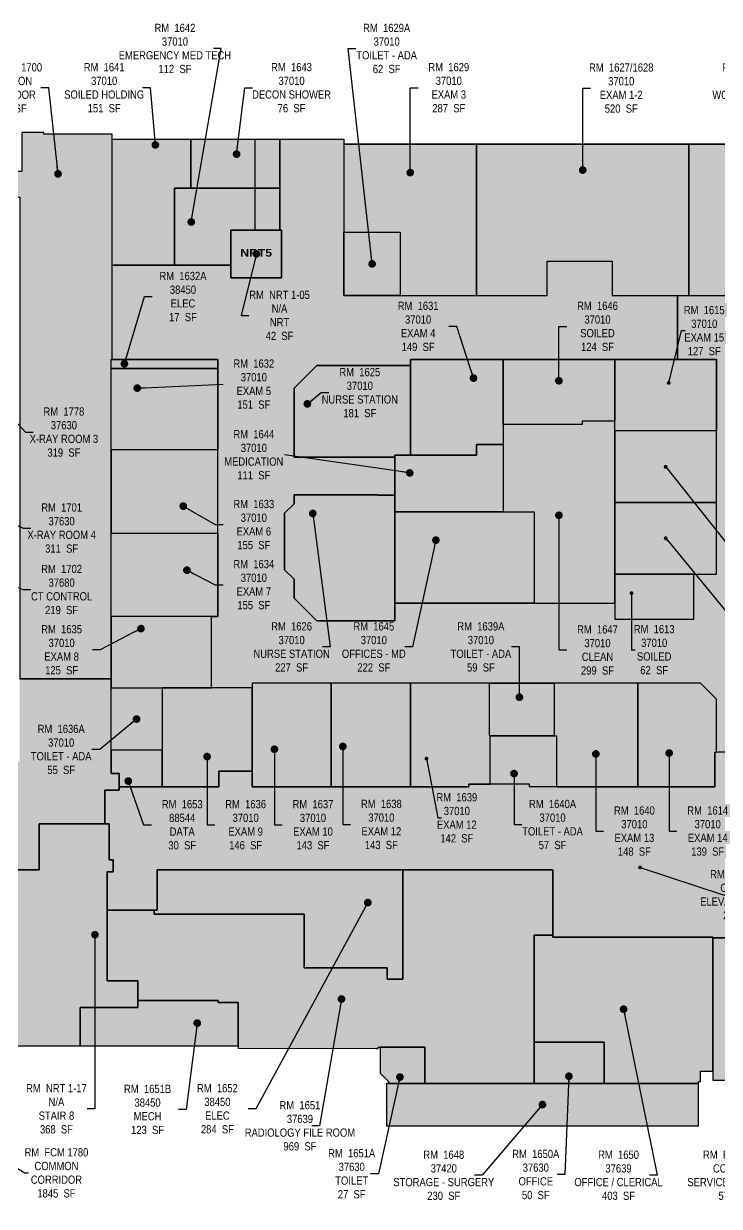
# Model space of a CAD drawing. Header units: inches. Extents: x 224 to 7720, y 1402 to 4817.
# Drawn here: x 1843 to 2943, y 2785 to 4658 of the extents above; entities that cross this region are included whole.
import ezdxf

# ---------------------------------------------------------------- set-up
doc = ezdxf.new("R2010")
doc.units = ezdxf.units.IN
doc.header["$LTSCALE"] = 96
doc.header["$MEASUREMENT"] = 0
doc.layers.get('Defpoints').update_dxf_attribs({"color": 31})
for name, color, linetype in [('0-LABEL', 3, 'Continuous'), ('1-NRT', 200, 'Continuous'), ('1-NRT-PTN', 253, 'Continuous'), ('2-BCM', 140, 'Continuous'), ('2-BCM-PTN', 250, 'Continuous'), ('3-FCM', 190, 'Continuous'), ('3-FCM-PTN', 9, 'Continuous'), ('4-OCC', 6, 'Continuous'), ('4-OCC-PTN', 95, 'Continuous')]:
    doc.layers.add(name, color=color, linetype=linetype)
doc.layers.add('question', color=135, linetype='Continuous', plot=False)
doc.styles.add('ArialB', font='')
doc.styles.add('ArialN', font='ARIALN.TTF')
doc.styles.get('ArialB').set_extended_font_data('Arial Black')
doc.dimstyles.new('AB-195', dxfattribs={"dimscale": 195, "dimtxt": 0.070312, "dimasz": 0.0625, "dimexe": 0.0625, "dimexo": 0.125, "dimgap": 0.25, "dimtad": 0, "dimdec": 4, "dimrnd": 0.0625, "dimzin": 0, "dimdsep": 46, "dimlunit": 4, "dimtxsty": 'ArialN', "dimblk": 'ARCHTICK', "dimcen": 0.0625, "dimclrd": 256, "dimclre": 256, "dimclrt": 256, "dimadec": 0, "dimazin": 0, "dimtfac": 1, "dimtdec": 4, "dimtofl": 0, "dimtmove": 2, "dimatfit": 3, "dimldrblk": 'DOT', "dimfxl": 0, "dimfrac": 2, "dimtolj": 1, "dimtzin": 0, "dimlwd": -1, "dimlwe": -1, "dimarcsym": 0})

# ---------------------------------------------------------------- blocks, each defined once
blk = doc.blocks.new('_ArchTick')
at = {"const_width": 0.15}
blk.add_lwpolyline([(-0.5, -0.5), (0.5, 0.5)], dxfattribs=at)
blk = doc.blocks.new('_Dot')
at = {"lineweight": -2}
blk.add_line((-0.5, 0), (-1, 0), dxfattribs=at)
at = {"const_width": 0.5}
blk.add_lwpolyline([(-0.25, 0, 1), (0.25, 0, 1)], format="xyb", close=True, dxfattribs=at)

msp = doc.modelspace()

# ---------------------------------------------------------------- hatches: boundary and pattern name
at = {"layer": '1-NRT-PTN'}
for points in [[(2170.7, 4255.5), (2250.8, 4255.5), (2250.8, 4331), (2170.7, 4331)], [(1812, 3318), (1812, 3039.5), (1932.3, 3039.5), (1932.3, 3100.2), (1981, 3100.2), (2023.3, 3100.2), (2023.3, 3111.2), (2023.3, 3142.5), (1974.5, 3142.5), (1974.5, 3314.7), (1984.2, 3314.7), (1984.2, 3334.2), (1977.7, 3334.2), (1977.7, 3391), (1867.3, 3391), (1867.3, 3318)]]:
    msp.add_hatch(color=256, dxfattribs=at).paths.add_polyline_path(points)
at = {"layer": '2-BCM-PTN'}
h = msp.add_hatch(color=256, dxfattribs=at)
h.dxf.hatch_style = 1
h.paths.add_polyline_path([(3456, 3253), (3456, 3139.3), (3562, 3139.3), (3562, 3308), (3664.5, 3308), (3664.5, 3324), (3664.5, 3324), (3664.5, 3402), (3664.5, 3455.5), (3451.4, 3455.5), (3451.4, 3504.5), (3350.1, 3504.5), (3350.1, 3455.5), (3043, 3455.5), (3043, 3504.5), (2936.5, 3504.5), (2936.5, 3449.7), (2643.1, 3449.7), (2643.1, 3453.5), (2547.2, 3453.5), (2547.2, 3449.7), (2204.1, 3449.7), (2204.1, 3474.2), (2151.2, 3474.2), (2151.2, 3449.7), (1994, 3449.7), (1994, 3444.5), (1971.2, 3444.5), (1971.2, 3391), (1977.7, 3391), (1977.7, 3334.2), (1984.2, 3334.2), (1984.2, 3314.7), (1974.5, 3314.7), (1974.5, 3254), (2054.1, 3254), (2054.1, 3318), (2679.7, 3318), (2679.7, 3211.5), (2933.2, 3211.5), (2933.2, 3210.7), (3027.5, 3210.7), (3027.5, 3253)])
at = {"layer": '3-FCM-PTN'}
for points in [[(1840, 4485.5), (1840, 4424), (1828, 4424), (1828, 4383), (1836.5, 4383), (1836.5, 3620.5), (1981, 3620.5), (1981, 3719.4), (1981, 3917.1), (1981, 3983), (1981, 4111.9), (1981, 4126.1), (1982.5, 4126.1), (1982.5, 4275.4), (1982.5, 4475), (1982.5, 4482.9), (1874.5, 4483), (1874.5, 4485.5)], [(1122.4, 2822.1), (1126.3, 2822.1), (1126.3, 2775.2), (1662.5, 2775.2), (1662.5, 2752.5), (1750.8, 2752.5), (1750.8, 2797.5), (1750.2, 2797.5), (1750.2, 2825), (1763.5, 2825), (1763.5, 3057.8), (1784.8, 3057.8), (1784.8, 3242.6), (1763.5, 3242.6), (1763.5, 3391), (1812, 3391), (1812, 3318), (1867.3, 3318), (1867.3, 3391), (1971.2, 3391), (1971.2, 3444.5), (1994, 3444.5), (1994, 3470.5), (1981, 3470.5), (1981, 3620.5), (1836.5, 3620.5), (1836.5, 3490), (1657, 3490), (1657, 3467.7), (1662.5, 3467.7), (1662.5, 3403.5), (1652, 3403.5), (1652, 3368), (1618.5, 3368), (1618.5, 3271), (1667.5, 3271), (1667.5, 3036), (1662.5, 3036), (1662.5, 2948), (1531, 2948), (1531, 2942), (1292, 2942), (1292, 2948), (719, 2948), (719, 2933.9), (717.5, 2933.9), (717.5, 2828), (1074.3, 2828), (1074.3, 2825.1), (1122.4, 2825.1)], [(3562, 3139.3), (3456, 3139.3), (3456, 3082.8), (3027.5, 3082.8), (3027.5, 3210.7), (2933.2, 3210.7), (2933.2, 2985), (3063, 2985), (3063, 2976.7), (3360, 2976.7), (3360, 2983.2), (3562, 2983.2)]]:
    msp.add_hatch(color=256, dxfattribs=at).paths.add_polyline_path(points)
at = {"layer": '4-OCC-PTN'}
for color, points in [(192, [(3445.9, 3858.8), (3387.6, 3858.8), (3387.6, 3762.2), (3316.4, 3762.2), (3316.4, 3844.5), (3219.9, 3844.5), (3219.9, 3860.8), (3212.8, 3860.8), (3212.8, 3856.8), (3061.8, 3856.8), (3061.8, 3973.8), (3062.1, 3973.8), (3062.1, 4242.1), (2976.3, 4242.1), (2976.3, 4227.4), (2877, 4227.4), (2877, 4126.1), (2939.1, 4126.1), (2939.1, 3786.4), (2903.1, 3786.4), (2903.1, 3714.9), (2777.9, 3714.9), (2777.9, 3740.1), (2429.9, 3740.1), (2429.9, 3712.2), (2306.6, 3712.2), (2270.5, 3748.3), (2270.5, 3778.3), (2255.5, 3793.3), (2255.5, 3882.7), (2270.5, 3897.7), (2270.5, 3911.7), (2403.3, 3911.7), (2403.3, 3911.1), (2429.9, 3911.1), (2429.9, 3971.7), (2270.5, 3971.7), (2270.5, 4080.6), (2306.6, 4116.7), (2454.9, 4116.7), (2454.9, 4126.1), (2877, 4126.1), (2877, 4227.4), (2773.6, 4227.4), (2773.6, 4281.9), (2671.1, 4281.9), (2671.1, 4227.3), (2349.4, 4227.4), (2349.4, 4475), (2248.1, 4475), (2248.1, 4331), (2250.8, 4331), (2250.8, 4255.5), (2170.7, 4255.5), (2170.7, 4275.4), (1982.5, 4275.4), (1982.5, 4126.1), (2150.1, 4126.1), (2150.1, 3719.4), (2139.6, 3719.4), (2139.6, 3606.1), (2204.1, 3606.1), (2204.1, 3613.6), (2913.6, 3613.6), (2939.1, 3588.1), (2939.1, 3504.5), (3040.4, 3504.5), (3040.4, 3553.6), (3064.4, 3553.6), (3064.4, 3613.6), (3266.9, 3613.6), (3266.9, 3638.9), (3327.7, 3638.9), (3350.1, 3616.4), (3350.1, 3504.5), (3451.4, 3504.5), (3451.4, 3638.9), (3668.7, 3638.9), (3668.7, 3750.3), (3639.5, 3750.3), (3639.5, 3762.1), (3548.1, 3762.1), (3548.1, 3740.1), (3445.9, 3740.1)]), (192, [(2107.4, 4475), (1982.5, 4475), (1982.5, 4275.4), (2081.1, 4275.4), (2081.1, 4397.6), (2107.4, 4397.6)]), (192, [(2349.4, 4227.4), (2671.1, 4227.3), (2671.1, 4281.9), (2773.6, 4281.9), (2773.6, 4227.4), (2877, 4227.4), (2877, 4126.1), (2454.9, 4126.1), (2454.9, 4116.7), (2306.6, 4116.7), (2270.5, 4080.6), (2270.5, 3971.7), (2429.9, 3971.7), (2429.9, 3911.1), (2403.3, 3911.1), (2403.3, 3911.7), (2270.5, 3911.7), (2270.5, 3897.7), (2255.5, 3882.7), (2255.5, 3793.3), (2270.5, 3778.3), (2270.5, 3748.3), (2306.6, 3712.2), (2429.9, 3712.2), (2429.9, 3740.1), (2777.9, 3740.1), (2777.9, 3714.9), (2903.1, 3714.9), (2903.1, 3786.4), (2939.1, 3786.4), (2939.1, 4126.1), (2877, 4126.1), (2877, 4227.4), (2976.3, 4227.4), (2976.3, 4242.1), (3062.1, 4242.1), (3062.1, 3973.8), (3061.8, 3973.8), (3061.8, 3856.8), (3212.8, 3856.8), (3212.8, 3860.8), (3219.9, 3860.8), (3219.9, 3844.5), (3316.4, 3844.5), (3316.4, 3762.2), (3387.6, 3762.2), (3387.6, 3858.8), (3445.9, 3858.8), (3445.9, 3740.1), (3548.1, 3740.1), (3548.1, 3762.1), (3639.5, 3762.1), (3639.5, 3750.3), (3668.7, 3750.3), (3668.7, 3638.9), (3451.4, 3638.9), (3451.4, 3504.5), (3350.1, 3504.5), (3350.1, 3616.4), (3327.7, 3638.9), (3266.9, 3638.9), (3266.9, 3613.6), (3064.4, 3613.6), (3064.4, 3553.6), (3040.4, 3553.6), (3040.4, 3504.5), (2939.1, 3504.5), (2939.1, 3588.1), (2913.6, 3613.6), (2204.1, 3613.6), (2204.1, 3606.1), (2139.6, 3606.1), (2139.6, 3719.4), (2150.1, 3719.4), (2150.1, 4126.1), (1982.5, 4126.1), (1982.5, 4275.4), (2170.7, 4275.4), (2170.7, 4255.5), (2250.8, 4255.5), (2250.8, 4331), (2248.1, 4331), (2248.1, 4475), (2349.4, 4475)]), (192, [(2248.1, 4475), (2107.4, 4475), (2107.4, 4397.6), (2248.1, 4397.6)]), (192, [(2559.3, 4467), (2349.4, 4467), (2349.4, 4327.7), (2438.6, 4327.7), (2438.6, 4227.4), (2559.3, 4227.4)]), (192, [(2895.1, 4467), (2559.3, 4467), (2559.3, 4227.4), (2671.1, 4227.4), (2671.1, 4281.9), (2773.6, 4281.9), (2773.6, 4227.4), (2877, 4227.4), (2895.1, 4227.4)]), (192, [(3062.1, 4331), (3016.2, 4331), (3016.2, 4467), (2895.1, 4467), (2895.1, 4227.4), (2976.3, 4227.4), (2976.3, 4242.1), (3062.1, 4242.1), (3062.1, 4295)]), (192, [(2248.1, 4397.6), (2081.1, 4397.6), (2081.1, 4275.4), (2170.7, 4275.4), (2170.7, 4331), (2248.1, 4331)]), (55, [(2150.1, 4126.1), (1981, 4126.1), (1981, 4111.9), (2150.1, 4111.9)]), (192, [(2601.4, 4126.1), (2454.9, 4126.1), (2454.9, 4116.7), (2454.9, 3974.4), (2559.3, 3974.4), (2559.3, 3991.6), (2601.4, 3991.6), (2601.4, 4023.2)]), (192, [(2777.9, 4126.1), (2601.4, 4126.1), (2601.4, 4023.2), (2726.5, 4023.2), (2726.5, 4028.2), (2777.9, 4028.2)]), (192, [(2877, 4126.1), (2777.9, 4126.1), (2777.9, 4012.9), (2939.1, 4012.9), (2939.1, 4126.1)]), (192, [(2150.1, 4111.9), (1981, 4111.9), (1981, 3983), (2150.1, 3983)]), (192, [(2306.6, 4116.7), (2270.5, 4080.6), (2270.5, 3971.7), (2429.9, 3971.7), (2429.9, 3974.4), (2454.9, 3974.4), (2454.9, 4116.7)]), (192, [(2777.9, 3899.6), (2777.9, 4012.9), (2777.9, 4028.2), (2726.5, 4028.2), (2726.5, 4023.2), (2601.4, 4023.2), (2601.4, 3885.1), (2650.4, 3885.1), (2650.4, 3740.1), (2777.9, 3740.1), (2777.9, 3786.4)]), (192, [(2939.1, 4012.9), (2777.9, 4012.9), (2777.9, 3899.6), (2939.1, 3899.6)]), (192, [(2601.4, 3991.6), (2559.3, 3991.6), (2559.3, 3974.4), (2429.9, 3974.4), (2429.9, 3971.7), (2429.9, 3911.1), (2429.9, 3885.1), (2601.4, 3885.1)]), (192, [(2150.1, 3983), (1981, 3983), (1981, 3917.1), (1981, 3851.2), (2150.1, 3851.2)]), (192, [(2270.5, 3911.7), (2270.5, 3897.7), (2255.5, 3882.7), (2255.5, 3793.3), (2270.5, 3778.3), (2270.5, 3748.3), (2306.6, 3712.2), (2429.9, 3712.2), (2429.9, 3740.1), (2429.9, 3911.1), (2403.3, 3911.1), (2403.3, 3911.7)]), (192, [(2939.1, 3899.6), (2777.9, 3899.6), (2777.9, 3786.4), (2939.1, 3786.4)]), (192, [(2650.4, 3885.1), (2601.4, 3885.1), (2429.9, 3885.1), (2429.9, 3740.1), (2650.4, 3740.1)]), (192, [(2150.1, 3851.2), (1981, 3851.2), (1981, 3719.4), (2139.6, 3719.4), (2150.1, 3719.4)]), (192, [(2903.1, 3786.4), (2777.9, 3786.4), (2777.9, 3714.9), (2903.1, 3714.9)]), (192, [(2139.6, 3719.4), (1981, 3719.4), (1981, 3620.5), (1981, 3606.1), (2139.6, 3606.1)]), (192, [(2061.6, 3606.1), (1981, 3606.1), (1981, 3507.6), (2061.6, 3507.6)]), (192, [(2204.1, 3606.1), (2139.6, 3606.1), (2061.6, 3606.1), (2061.6, 3449.7), (2151.2, 3449.7), (2151.2, 3474.2), (2204.1, 3474.2)]), (192, [(2329.4, 3613.6), (2204.1, 3613.6), (2204.1, 3606.1), (2204.1, 3449.7), (2329.4, 3449.7)]), (192, [(2454.6, 3449.7), (2454.6, 3613.6), (2329.4, 3613.6), (2329.4, 3449.7)]), (192, [(2580.9, 3530.4), (2579.9, 3530.4), (2579.9, 3613.6), (2454.6, 3613.6), (2454.6, 3449.7), (2547.2, 3449.7), (2547.2, 3453.5), (2580.9, 3453.5)]), (192, [(2681.9, 3613.6), (2579.9, 3613.6), (2579.9, 3530.4), (2580.9, 3530.4), (2681.9, 3530.4)]), (192, [(2814.2, 3613.6), (2681.9, 3613.6), (2681.9, 3530.4), (2685.9, 3530.4), (2685.9, 3449.7), (2814.2, 3449.7)]), (192, [(2814.2, 3449.7), (2936.5, 3449.7), (2936.5, 3504.5), (2939.1, 3504.5), (2939.1, 3588.1), (2913.6, 3613.6), (2814.2, 3613.6)]), (192, [(2580.9, 3530.4), (2580.9, 3453.5), (2643.1, 3453.5), (2643.1, 3449.7), (2685.9, 3449.7), (2685.9, 3530.4), (2681.9, 3530.4)]), (61, [(2061.6, 3507.6), (1981, 3507.6), (1981, 3470.5), (1994, 3470.5), (1994, 3449.7), (2061.6, 3449.7)]), (83, [(1974.5, 3254), (1974.5, 3142.5), (2023.3, 3142.5), (2023.3, 3111.2), (2150.5, 3111.2), (2150.5, 3108.2), (2182, 3108.2), (2182, 3035.5), (2400.3, 3035.2), (2403.5, 3035.2), (2403.5, 3037.2), (2474, 3037.2), (2477.3, 3037.2), (2477.3, 2980), (2647.3, 2980), (2650.5, 2980), (2650.5, 3211.5), (2650.5, 3214.7), (2679.7, 3214.7), (2679.7, 3318), (2442.5, 3318), (2442.5, 3144.9), (2418, 3144.9), (2418, 3163.2), (2286.4, 3163.2), (2286.4, 3247.7), (2048.9, 3247.7), (2048.9, 3254)]), (55, [(2054.1, 3318), (2054.1, 3254), (2048.9, 3254), (2048.9, 3247.7), (2286.4, 3247.7), (2286.4, 3163.2), (2418, 3163.2), (2418, 3144.9), (2442.5, 3144.9), (2442.5, 3318)]), (83, [(2910.5, 2980), (2910.5, 2983.2), (2913.8, 2983.2), (2913.8, 2999.5), (2933.2, 2999.5), (2933.2, 3211.5), (2679.7, 3211.5), (2679.7, 3214.7), (2650.5, 3214.7), (2650.5, 3045), (2761, 3045), (2761, 2980)]), (55, [(2182, 3039.5), (2182, 3108.2), (2150.5, 3108.2), (2150.5, 3111.2), (2023.3, 3111.2), (2023.3, 3100.2), (1932.3, 3100.2), (1932.3, 3039.5)]), (150, [(2406.8, 3037.2), (2406.8, 2996.2), (2419.8, 2983.2), (2419.8, 2980), (2477.3, 2980), (2477.3, 3037.2)]), (150, [(2761, 2980), (2761, 3045), (2650.5, 3045), (2650.5, 2980)]), (121, [(2910.5, 2980), (2416.5, 2980), (2416.5, 2913), (2910.5, 2913)])]:
    msp.add_hatch(color=color, dxfattribs=at).paths.add_polyline_path(points)
msp.add_hatch(color=192, dxfattribs=at).paths.add_polyline_path([(2438.6, 4327.7), (2349.4, 4327.7), (2349.4, 4227.4), (2438.6, 4227.4)], flags=17)

# ---------------------------------------------------------------- linework, layer by layer
at = {"layer": '1-NRT'}
for points in [[(2170.7, 4331), (2250.8, 4331), (2250.8, 4255.5), (2170.7, 4255.5)], [(1812, 3318), (1812, 3039.5), (1932.3, 3039.5), (1932.3, 3100.2), (1932.3, 3100.2), (1981, 3100.2), (2023.3, 3100.2), (2023.3, 3111.2), (2023.3, 3111.2), (2023.3, 3142.5), (1974.5, 3142.5), (1974.5, 3314.7), (1984.2, 3314.7), (1984.2, 3334.2), (1977.7, 3334.2), (1977.7, 3391), (1867.3, 3391), (1867.3, 3318), (1812, 3318), (1812, 3318)]]:
    msp.add_lwpolyline(points, close=True, dxfattribs=at)
at = {"layer": '2-BCM'}
msp.add_lwpolyline([(3043, 3504.5), (2936.5, 3504.5), (2936.5, 3449.7), (2643.1, 3449.7), (2643.1, 3453.5), (2547.2, 3453.5), (2547.2, 3449.7), (2204.1, 3449.7), (2204.1, 3474.2), (2151.2, 3474.2), (2151.2, 3449.7), (1994, 3449.7), (1994, 3444.5), (1971.2, 3444.5), (1971.2, 3391), (1977.7, 3391), (1977.7, 3334.2), (1984.2, 3334.2), (1984.2, 3314.7), (1974.5, 3314.7), (1974.5, 3254), (2054.1, 3254), (2054.1, 3318), (2679.7, 3318), (2679.7, 3211.5), (2933.2, 3211.5), (2933.2, 3210.7), (3027.5, 3210.7)], dxfattribs=at)
at = {"layer": '3-FCM'}
for points in [[(1840, 4485.5), (1840, 4424), (1828, 4424), (1828, 4383), (1836.5, 4383), (1836.5, 3620.5), (1836.5, 3620.5), (1981, 3620.5), (1981, 3719.4), (1981, 3917.1), (1981, 3983), (1981, 4111.9), (1981, 4126.1), (1982.5, 4126.1), (1982.5, 4275.4), (1982.5, 4475), (1982.5, 4482.9), (1874.5, 4483), (1874.5, 4485.5)], [(3562, 3139.3), (3456, 3139.3), (3456, 3082.8), (3027.5, 3082.8), (3027.5, 3210.7), (2933.2, 3210.7), (2933.2, 2985), (3063, 2985), (3063, 2976.7), (3360, 2976.7), (3360, 2983.2), (3562, 2983.2)]]:
    msp.add_lwpolyline(points, close=True, dxfattribs=at)
msp.add_lwpolyline([(1812, 3318), (1867.3, 3318), (1867.3, 3391), (1971.2, 3391), (1971.2, 3444.5), (1994, 3444.5), (1994, 3470.5), (1981, 3470.5), (1981, 3620.5), (1836.5, 3620.5)], dxfattribs=at)
at = {"layer": '4-OCC'}
for points in [[(1982.5, 4475), (2107.4, 4475), (2107.4, 4397.6), (2081.1, 4397.6), (2081.1, 4275.4), (1982.5, 4275.4)], [(2107.4, 4475), (2248.1, 4475), (2248.1, 4397.6), (2107.4, 4397.6)], [(2559.3, 4467), (2349.4, 4467), (2349.4, 4327.7), (2438.6, 4327.7), (2438.6, 4227.4), (2559.3, 4227.4)], [(2559.3, 4467), (2559.3, 4227.4), (2671.1, 4227.4), (2671.1, 4281.9), (2773.6, 4281.9), (2773.6, 4227.4), (2895.1, 4227.4), (2895.1, 4467), (2559.3, 4467)], [(3016.2, 4467), (2895.1, 4467), (2895.1, 4227.4), (2976.3, 4227.4), (2976.3, 4242.1), (3062.1, 4242.1), (3062.1, 4331), (3016.2, 4331), (3016.2, 4467)], [(2248.1, 4397.6), (2248.1, 4331), (2170.7, 4331), (2170.7, 4275.4), (2081.1, 4275.4), (2081.1, 4397.6)], [(2349.4, 4327.7), (2438.6, 4327.7), (2438.6, 4227.4), (2349.4, 4227.4)], [(1981, 4126.1), (2150.1, 4126.1), (2150.1, 4111.9), (1981, 4111.9)], [(2601.4, 4126.1), (2601.4, 3991.6), (2559.3, 3991.6), (2559.3, 3974.4), (2454.9, 3974.4), (2454.9, 4126.1)], [(2777.9, 4126.1), (2777.9, 4028.2), (2726.5, 4028.2), (2726.5, 4023.2), (2601.4, 4023.2), (2601.4, 4126.1)], [(2777.9, 4012.9), (2777.9, 4126.1), (2939.1, 4126.1), (2939.1, 4012.9), (2777.9, 4012.9)], [(1981, 4111.9), (2150.1, 4111.9), (2150.1, 3983), (1981, 3983)], [(2306.6, 4116.7), (2454.9, 4116.7), (2454.9, 3974.4), (2429.9, 3974.4), (2429.9, 3971.7), (2270.5, 3971.7), (2270.5, 4080.6)], [(2601.4, 4023.2), (2601.4, 3885.1), (2650.4, 3885.1), (2650.4, 3740.1), (2777.9, 3740.1), (2777.9, 4028.2), (2726.5, 4028.2), (2726.5, 4023.2), (2601.4, 4023.2)], [(2777.9, 3899.6), (2939.1, 3899.6), (2939.1, 4012.9), (2777.9, 4012.9), (2777.9, 3899.6)], [(2601.4, 3885.1), (2429.9, 3885.1), (2429.9, 3974.4), (2559.3, 3974.4), (2559.3, 3991.6), (2601.4, 3991.6)], [(2150.1, 3983), (1981, 3983), (1981, 3851.2), (2150.1, 3851.2)], [(2429.9, 3712.2), (2306.6, 3712.2), (2270.5, 3748.3), (2270.5, 3778.3), (2255.5, 3793.3), (2255.5, 3882.7), (2270.5, 3897.7), (2270.5, 3911.7), (2403.3, 3911.7), (2403.3, 3911.1), (2429.9, 3911.1)], [(2777.9, 3786.4), (2939.1, 3786.4), (2939.1, 3899.6), (2777.9, 3899.6), (2777.9, 3786.4)], [(2429.9, 3885.1), (2650.4, 3885.1), (2650.4, 3740.1), (2429.9, 3740.1)], [(1981, 3851.2), (2150.1, 3851.2), (2150.1, 3719.4), (1981, 3719.4)], [(2777.9, 3786.4), (2777.9, 3714.9), (2903.1, 3714.9), (2903.1, 3786.4), (2777.9, 3786.4)], [(2139.6, 3719.4), (1981, 3719.4), (1981, 3606.1), (2139.6, 3606.1)], [(1981, 3606.1), (2061.6, 3606.1), (2061.6, 3507.6), (1981, 3507.6)], [(2061.6, 3606.1), (2061.6, 3449.7), (2151.2, 3449.7), (2151.2, 3474.2), (2204.1, 3474.2), (2204.1, 3606.1), (2061.6, 3606.1)], [(2204.1, 3613.6), (2204.1, 3449.7), (2329.4, 3449.7), (2329.4, 3613.6), (2204.1, 3613.6)], [(2329.4, 3449.7), (2454.6, 3449.7), (2454.6, 3613.6), (2329.4, 3613.6), (2329.4, 3449.7)], [(2579.9, 3613.6), (2454.6, 3613.6), (2454.6, 3449.7), (2547.2, 3449.7), (2547.2, 3453.5), (2580.9, 3453.5), (2580.9, 3530.4), (2579.9, 3530.4)], [(2579.9, 3613.6), (2681.9, 3613.6), (2681.9, 3530.4), (2579.9, 3530.4)], [(2685.9, 3449.7), (2814.2, 3449.7), (2814.2, 3613.6), (2681.9, 3613.6), (2681.9, 3530.4), (2685.9, 3530.4), (2685.9, 3449.7)], [(2936.5, 3504.5), (2939.1, 3504.5), (2939.1, 3588.1), (2913.6, 3613.6), (2814.2, 3613.6), (2814.2, 3449.7), (2936.5, 3449.7)], [(2685.9, 3530.4), (2685.9, 3449.7), (2643.1, 3449.7), (2643.1, 3453.5), (2580.9, 3453.5), (2580.9, 3530.4)], [(2061.6, 3449.7), (2061.6, 3507.6), (1981, 3507.6), (1981, 3470.5), (1994, 3470.5), (1994, 3449.7)], [(2054.1, 3318), (2054.1, 3254), (2048.9, 3254), (2048.9, 3247.7), (2286.4, 3247.7), (2286.4, 3163.2), (2418, 3163.2), (2418, 3144.9), (2442.5, 3144.9), (2442.5, 3318), (2054.1, 3318)], [(2910.5, 2980), (2910.5, 2983.2), (2913.8, 2983.2), (2913.8, 2999.5), (2933.2, 2999.5), (2933.2, 3211.5), (2679.7, 3211.5), (2679.7, 3214.7), (2650.5, 3214.7), (2650.5, 3045), (2761, 3045), (2761, 2980)], [(1932.3, 3100.2), (1932.3, 3039.5), (2182, 3039.5), (2182, 3108.2), (2150.5, 3108.2), (2150.5, 3111.2), (2023.3, 3111.2), (2023.3, 3100.2)], [(2406.8, 3037.2), (2406.8, 2996.2), (2419.8, 2983.2), (2419.8, 2980), (2477.3, 2980), (2477.3, 3037.2)], [(2761, 2980), (2761, 3045), (2650.5, 3045), (2650.5, 2980)], [(2910.5, 2980), (2416.5, 2980), (2416.5, 2913), (2910.5, 2913)]]:
    msp.add_lwpolyline(points, close=True, dxfattribs=at)
for points in [[(3040.4, 3504.5), (2939.1, 3504.5), (2939.1, 3588.1), (2913.6, 3613.6), (2204.1, 3613.6), (2204.1, 3606.1), (2139.6, 3606.1), (2139.6, 3719.4), (2150.1, 3719.4), (2150.1, 4126.1), (1982.5, 4126.1), (1982.5, 4275.4), (2170.7, 4275.4), (2170.7, 4255.5), (2250.8, 4255.5), (2250.8, 4331), (2248.1, 4331), (2248.1, 4475), (2349.4, 4475), (2349.4, 4227.4), (2671.1, 4227.3), (2671.1, 4281.9), (2773.6, 4281.9), (2773.6, 4227.4), (2877, 4227.4), (2877, 4126.1), (2454.9, 4126.1), (2454.9, 4116.7), (2306.6, 4116.7), (2270.5, 4080.6), (2270.5, 3971.7), (2429.9, 3971.7), (2429.9, 3911.1), (2403.3, 3911.1), (2403.3, 3911.7), (2270.5, 3911.7), (2270.5, 3897.7), (2255.5, 3882.7), (2255.5, 3793.3), (2270.5, 3778.3), (2270.5, 3748.3), (2306.6, 3712.2), (2429.9, 3712.2), (2429.9, 3740.1), (2777.9, 3740.1), (2777.9, 3714.9), (2903.1, 3714.9), (2903.1, 3786.4), (2939.1, 3786.4), (2939.1, 4126.1), (2877, 4126.1), (2877, 4227.4), (2976.3, 4227.4)], [(2601.4, 4126.1), (2777.9, 4126.1)], [(1974.5, 3254), (1974.5, 3142.5), (2023.3, 3142.5), (2023.3, 3111.2), (2150.5, 3111.2), (2150.5, 3108.2), (2182, 3108.2), (2182, 3035.5), (2400.3, 3035.2), (2403.5, 3035.2), (2403.5, 3037.2), (2403.5, 3037.2), (2474, 3037.2), (2477.3, 3037.2), (2477.3, 2980), (2647.3, 2980), (2650.5, 2980), (2650.5, 3211.5), (2650.5, 3214.7), (2679.7, 3214.7), (2679.7, 3318), (2442.5, 3318), (2442.5, 3144.9), (2418, 3144.9), (2418, 3163.2), (2286.4, 3163.2), (2286.4, 3247.7), (2048.9, 3247.7), (2048.9, 3254), (1974.5, 3254)]]:
    msp.add_lwpolyline(points, dxfattribs=at)
at = {"layer": 'question'}
msp.add_lwpolyline([(3043, 3504.5), (2936.5, 3504.5), (2936.5, 3449.7), (2643.1, 3449.7), (2643.1, 3453.5), (2547.2, 3453.5), (2547.2, 3449.7), (2204.1, 3449.7), (2204.1, 3474.2), (2151.2, 3474.2), (2151.2, 3449.7), (2061.6, 3449.7), (2061.6, 3507.6), (1981, 3507.6), (1981, 4111.9), (2150.1, 4111.9), (2150.1, 4126.1), (1982.5, 4126.1), (1982.5, 4475), (2208.4, 4475), (2208.4, 4331), (2170.7, 4331), (2170.7, 4255.5), (2250.8, 4255.5), (2250.8, 4331), (2208.7, 4331), (2208.7, 4475), (2349.4, 4475), (2349.4, 4467), (3036.3, 4467)], dxfattribs=at)
msp.add_lwpolyline([(1981, 4126.1), (2150.1, 4126.1), (2150.1, 4111.9), (1981, 4111.9)], close=True, dxfattribs=at)

# ---------------------------------------------------------------- texts
at = {"layer": '0-LABEL', "char_height": 13, "attachment_point": 5, "style": 'ArialN'}
for s, insert in [('RM  1642\\P37010\\PEMERGENCY MED TECH\\P112  SF', (2082, 4618.5)), ('RM  1629A\\P37010\\PTOILET - ADA\\P62  SF', (2417, 4618.5)), ('RM  FCM 1700\\PCOMMON\\PCORRIDOR\\P771  SF', (1821.3, 4556.1)), ('RM  1641\\P37010\\PSOILED HOLDING\\P151  SF', (1970, 4556.4)), ('RM  1643\\P37010\\PDECON SHOWER\\P76  SF', (2266.5, 4556.4)), ('RM  1629\\P37010\\PEXAM 3\\P287  SF', (2515.3, 4556.4)), ('RM  1627/1628\\P37010\\PEXAM 1-2\\P520  SF', (2788.2, 4555.8)), ('RM  1612\\P37010\\PWORK ROOM\\P226  SF', (2980.7, 4555.8)), ('RM  1632A\\P38450\\PELEC\\P17  SF', (2094.7, 4225.7)), ('RM  NRT 1-05\\PN/A\\PNRT\\P42  SF', (2247.5, 4195.9)), ('RM  1631\\P37010\\PEXAM 4\\P149  SF', (2466.8, 4178.5)), ('RM  1646\\P37010\\PSOILED\\P124  SF', (2750.6, 4178.5)), ('RM  1615\\P37010\\PEXAM 15\\P127  SF', (2919.5, 4171.8)), ('RM  1632\\P37010\\PEXAM 5\\P151  SF', (2206.8, 4087.1)), ('RM  1625\\P37010\\PNURSE STATION\\P181  SF', (2374.5, 4073.6)), ('RM  1778\\P37630\\PX-RAY ROOM 3\\P319  SF', (1906.3, 4011.2)), ('RM  1644\\P37010\\PMEDICATION\\P111  SF', (2206.8, 3975.2)), ('RM  1701\\P37630\\PX-RAY ROOM 4\\P311  SF', (1902.7, 3859.2)), ('RM  1633\\P37010\\PEXAM 6\\P155  SF', (2206.8, 3864.7)), ('RM  1702\\P37680\\PCT CONTROL\\P219  SF', (1902.7, 3761.9)), ('RM  1634\\P37010\\PEXAM 7\\P155  SF', (2206.8, 3769.6)), ('RM  1626\\P37010\\PNURSE STATION\\P227  SF', (2266.6, 3671)), ('RM  1645\\P37010\\POFFICES - MD\\P222  SF', (2396.7, 3671)), ('RM  1639A\\P37010\\PTOILET - ADA\\P59  SF', (2566.1, 3671)), ('RM  1635\\P37010\\PEXAM 8\\P125  SF', (1902.7, 3666.5)), ('RM  1647\\P37010\\PCLEAN\\P299  SF', (2750.6, 3666.2)), ('RM  1613\\P37010\\PSOILED\\P62  SF', (2840.3, 3666.7)), ('RM  1636A\\P37010\\PTOILET - ADA\\P55  SF', (1902, 3508.7)), ('RM  1653\\P88544\\PDATA\\P30  SF', (2093.5, 3389.4)), ('RM  1636\\P37010\\PEXAM 9\\P146  SF', (2193.9, 3389.5)), ('RM  1637\\P37010\\PEXAM 10\\P143  SF', (2300.4, 3389.5)), ('RM  1638\\P37010\\PEXAM 12\\P143  SF', (2408.6, 3389.9)), ('RM  1639\\P37010\\PEXAM 12\\P142  SF', (2528, 3400.4)), ('RM  1640A\\P37010\\PTOILET - ADA\\P57  SF', (2679.5, 3389.8)), ('RM  1640\\P37010\\PEXAM 13\\P148  SF', (2809, 3379.5)), ('RM  1614\\P37010\\PEXAM 14\\P139  SF', (2925, 3379.5)), ('RM  BCM 1600\\PCOMMON\\PELEVATOR LOBBY\\P2281  SF', (2979.7, 3278.7)), ('RM  NRT 1-17\\PN/A\\PSTAIR 8\\P368  SF', (1894.5, 2939.7)), ('RM  1651B\\P38450\\PMECH\\P123  SF', (2038.7, 2938.7)), ('RM  1652\\P38450\\PELEC\\P284  SF', (2149.2, 2939.8)), ('RM  1651\\P37639\\PRADIOLOGY FILE ROOM\\P969  SF', (2279.8, 2912.8)), ('RM  FCM 1780\\PCOMMON\\PCORRIDOR\\P1845  SF', (1894.5, 2838.3)), ('RM  1651A\\P37630\\PTOILET\\P27  SF', (2361.7, 2836.9)), ('RM  1648\\P37420\\PSTORAGE - SURGERY\\P230  SF', (2507.4, 2834.5)), ('RM  1650A\\P37630\\POFFICE\\P50  SF', (2653, 2835.7)), ('RM  1650\\P37639\\POFFICE / CLERICAL\\P403  SF', (2783.9, 2834.5)), ('RM  FCM 1655\\PCOMMON\\PSERVICE CORRIDOR\\P572  SF', (2968.1, 2834.5))]:
    msp.add_mtext(s, dxfattribs=dict(at, insert=insert))
at = {"layer": 'Defpoints', "style": 'ArialB'}
msp.add_text('NRT5', height=12, rotation=360, dxfattribs=at).set_placement((2185.5, 4289))

# ---------------------------------------------------------------- leaders
at = {"layer": '0-LABEL', "annotation_type": 0, "has_hookline": 1}
for points, hookline_direction, text_width in [([(2107.8, 4343.8), (2155.2, 4618.5), (2143, 4618.5)], 1, 175.4), ([(2394, 4277.5), (2356, 4618.5), (2368.2, 4618.5)], 0, 95.7), ([(1897, 4420), (1882.2, 4556.1), (1870, 4556.1)], 1, 99.1), ([(2051, 4465.8), (2043.1, 4556.4), (2030.9, 4556.4)], 1, 125), ([(2179.6, 4451.3), (2192.5, 4556.4), (2204.7, 4556.4)], 0, 123.6), ([(2454.3, 4422), (2454.4, 4556.4), (2466.6, 4556.4)], 0, 62.7), ([(2727.2, 4426), (2727.3, 4555.8), (2739.4, 4555.8)], 0, 100), ([(2210.8, 4293.3), (2186.6, 4195.9), (2198.8, 4195.9)], 0, 94.2), ([(2002, 4119.3), (2033.7, 4225.7), (2045.9, 4225.7)], 0, 73.4), ([(2554.5, 4096.6), (2527.8, 4178.5), (2515.6, 4178.5)], 1, 60.7), ([(2689.6, 4092.5), (2689.7, 4178.5), (2701.9, 4178.5)], 0, 62.7), ([(1764.9, 4098.9), (1845.4, 4011.2), (1857.5, 4011.2)], 0, 107.6), ([(2022.4, 4080.8), (2158.1, 4087.1)], 0, 62.6), ([(2291.5, 4055.8), (2313.5, 4073.6), (2325.7, 4073.6)], 0, 118.4), ([(2453.5, 3946.5), (2255.6, 3975.2)], 1, 91.1), ([(1755.9, 3899.2), (1841.7, 3859.2), (1853.9, 3859.2)], 0, 107.6), ([(2095.2, 3894), (2145.9, 3864.7), (2158.1, 3864.7)], 0, 62.7), ([(2300, 3882.4), (2327.5, 3671), (2315.3, 3671)], 1, 118.4), ([(2689.6, 3879.4), (2689.7, 3666.2), (2701.9, 3666.2)], 0, 62.7), ([(2494.8, 3840), (2457.7, 3671), (2445.5, 3671)], 1, 99.4), ([(1745.9, 3797), (1841.7, 3761.9), (1853.9, 3761.9)], 0, 95.5), ([(2101, 3792.5), (2145.9, 3769.6), (2158.1, 3769.6)], 0, 62.7), ([(2028.2, 3700), (1963.6, 3666.5), (1951.4, 3666.5)], 1, 62.8), ([(2627, 3591.4), (2627, 3671), (2614.8, 3671)], 1, 95.7), ([(2021.3, 3556.8), (1962.9, 3508.7), (1950.7, 3508.7)], 1, 95.7), ([(2132.9, 3497.4), (2132.9, 3389.5), (2145.1, 3389.5)], 0, 62.7), ([(2239.4, 3509), (2239.4, 3389.5), (2251.6, 3389.5)], 0, 62.7), ([(2347.6, 3513.4), (2347.6, 3389.9), (2359.8, 3389.9)], 0, 62.7), ([(2748, 3501.6), (2748.1, 3379.5), (2760.3, 3379.5)], 0, 62.7), ([(2864, 3503), (2864.1, 3379.5), (2876.3, 3379.5)], 0, 62.7), ([(2008.2, 3458.7), (2032.5, 3389.4), (2044.7, 3389.4)], 0, 62.7), ([(2618.6, 3470.5), (2618.6, 3389.8), (2630.8, 3389.8)], 0, 95.7), ([(2387.2, 3266.2), (2210.2, 2939.8), (2198, 2939.8)], 1, 62.6), ([(1955.5, 3215.3), (1955.5, 2939.7), (1943.3, 2939.7)], 1, 94.1), ([(2345.5, 3113.5), (2310.7, 2912.8), (2298.5, 2912.8)], 1, 172.4), ([(2791.9, 3097.4), (2844.8, 2834.5), (2832.7, 2834.5)], 1, 138.5), ([(2117.3, 3075.4), (2099.6, 2938.7), (2087.4, 2938.7)], 1, 72.6), ([(2437.9, 2990), (2403.9, 2836.9), (2391.7, 2836.9)], 1, 73.4), ([(2705.4, 2991.3), (2698.8, 2835.7), (2686.6, 2835.7)], 1, 73.4), ([(2663.5, 2946.5), (2568.3, 2834.5), (2556.1, 2834.5)], 1, 158.9)]:
    msp.add_leader(points, dimstyle='AB-195', dxfattribs=dict(at, hookline_direction=hookline_direction, text_width=text_width))
for points, hookline_direction, text_width in [([(2863.3, 4089), (2883.5, 4171.8), (2889.5, 4171.8)], 0, 62.8), ([(3133.9, 4064), (3030.8, 4014.3), (3024.8, 4014.3)], 1, 62.7), ([(2858.5, 3956.2), (2970.8, 3815), (2976.8, 3815)], 0, 62.7), ([(3110.2, 3947.9), (3030.8, 3912.5), (3024.8, 3912.5)], 1, 62.7), ([(2858.5, 3843), (2970.8, 3707.1), (2976.8, 3707.1)], 0, 62.7), ([(2804.4, 3756.2), (2804.4, 3666.2), (2810.4, 3666.2)], 0, 62.7), ([(2480, 3494.2), (2498, 3400.4), (2504, 3400.4)], 0, 62.7), ([(2817.9, 3321.9), (2949.7, 3278.7), (2955.7, 3278.7)], 0, 132), ([(3093.4, 3026), (2998.1, 2834.5), (2992.1, 2834.5)], 1, 149.7), ([(1747.6, 2896.9), (1844.4, 2838.3), (1850.4, 2838.3)], 0, 99.1)]:
    msp.add_leader(points, dimstyle='AB-195', override={"dimscale": 96}, dxfattribs=dict(at, hookline_direction=hookline_direction, text_width=text_width))

doc.saveas('drawing.dxf')
